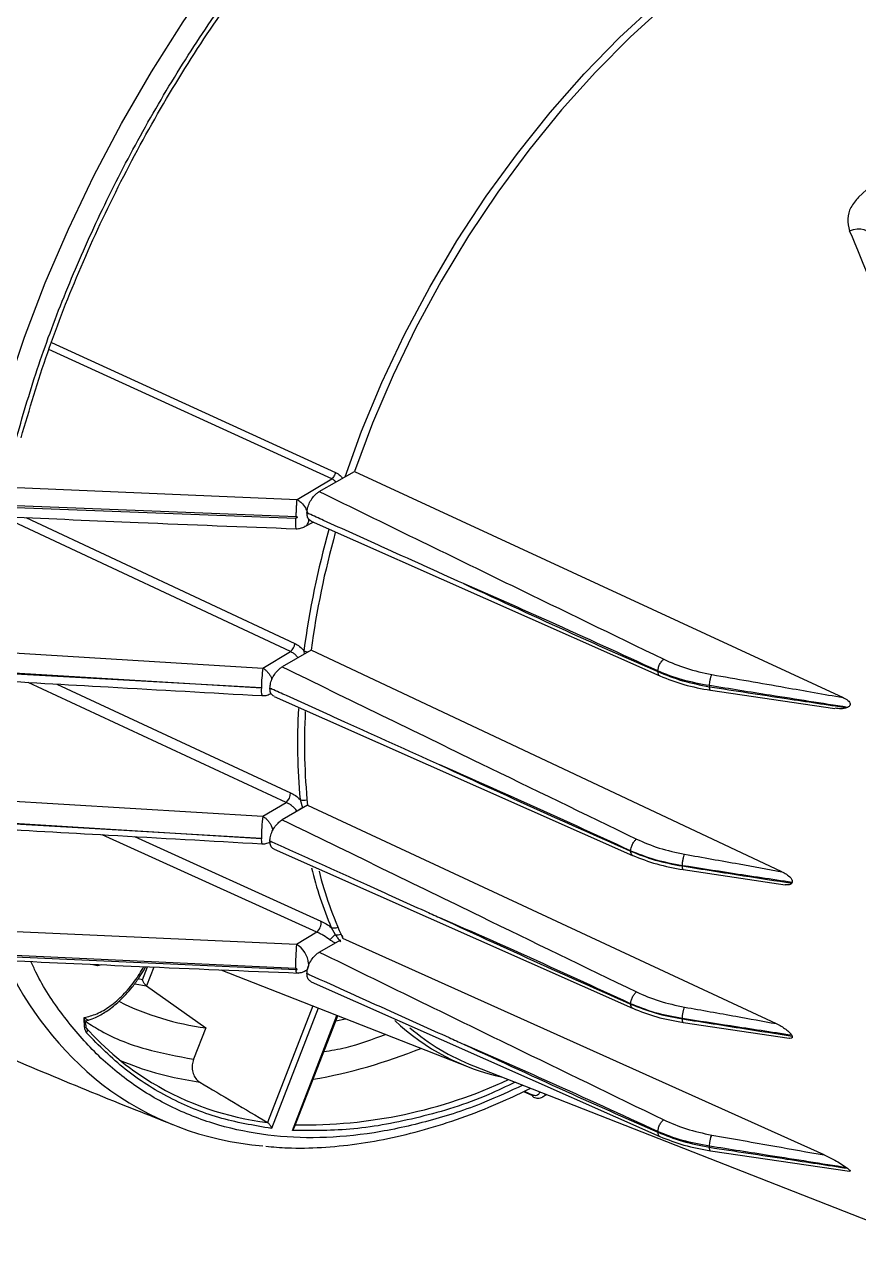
# Model space of a CAD drawing. Extents: x 11 to 120, y 2 to 94.
# Drawn here: x 90.615 to 93.493, y 10.104 to 14.353 of the extents above; entities that cross this region are included whole.
import ezdxf

# ---------------------------------------------------------------- set-up
doc = ezdxf.new("R2010")
doc.units = 0
doc.header["$MEASUREMENT"] = 0
doc.layers.add('OBJECT', color=7, linetype='CONTINUOUS')

msp = doc.modelspace()

# ---------------------------------------------------------------- linework, layer by layer
at = {"layer": 'OBJECT'}
for p, q in [((91.6752, 12.7863), (90.6991, 13.2323)), ((90.7085, 13.2565), (91.6888, 12.8079)), ((91.6326, 12.7422), (91.7537, 12.8121)), ((91.7537, 12.8121), (93.4406, 12.0316)), ((90.5617, 12.7573), (91.556, 12.7151)), ((91.556, 12.7151), (91.6752, 12.7863)), ((90.5559, 12.6884), (91.5506, 12.6502)), ((90.5577, 12.6959), (91.5528, 12.6567)), ((91.5899, 12.6686), (91.5899, 12.6684)), ((91.5331, 12.1902), (90.5397, 12.6547)), ((90.6192, 12.6526), (91.5482, 12.2181)), ((91.5805, 12.6202), (91.6111, 12.637)), ((91.6044, 12.64), (92.8079, 12.1064)), ((90.4691, 12.1925), (91.4379, 12.1334)), ((91.4379, 12.1334), (91.5331, 12.1902)), ((91.6039, 12.1948), (91.5047, 12.1376)), ((91.5792, 12.1931), (91.5801, 12.1811)), ((93.2289, 11.4309), (91.6039, 12.1948)), ((91.4326, 12.0649), (90.4633, 12.1189)), ((90.4637, 12.1237), (91.4326, 12.0655)), ((92.8013, 12.1234), (92.8013, 12.121)), ((91.5179, 11.6699), (90.6274, 12.084)), ((90.7261, 12.0783), (91.5332, 11.7033)), ((92.9797, 12.0727), (92.9797, 12.069)), ((91.462, 12.0641), (91.462, 12.0639)), ((91.4632, 12.0446), (91.4665, 12.0464)), ((91.4765, 12.0354), (92.7139, 11.4871)), ((92.9826, 12.057), (93.4124, 11.9938)), ((90.4687, 11.681), (91.4378, 11.6221)), ((91.4378, 11.6221), (91.5179, 11.6699)), ((91.5919, 11.6604), (91.5047, 11.6101)), ((91.5664, 11.6796), (91.5741, 11.6513)), ((91.5754, 11.6509), (91.5741, 11.6513)), ((91.5919, 11.6604), (93.2097, 10.9067)), ((90.4633, 11.6055), (91.4326, 11.5458)), ((91.4326, 11.5452), (90.4637, 11.6011)), ((91.6239, 11.222), (90.8831, 11.5583)), ((90.9946, 11.552), (91.6381, 11.2601)), ((91.462, 11.5364), (91.462, 11.5366)), ((91.4765, 11.508), (92.7139, 10.9597)), ((92.7073, 11.5029), (92.7073, 11.5018)), ((92.8857, 11.4514), (92.8857, 11.4505)), ((92.8887, 11.4381), (93.2406, 11.3856)), ((91.5539, 11.1802), (90.56, 11.2244)), ((91.6239, 11.222), (91.5539, 11.1802)), ((91.6738, 11.2383), (91.6873, 11.2137)), ((91.6326, 11.1532), (91.7069, 11.1961)), ((91.711, 11.2106), (91.7132, 11.1997)), ((93.3757, 10.4535), (91.7142, 11.2003)), ((91.5506, 11.0966), (90.5559, 11.1428)), ((91.5526, 11.0923), (90.5577, 11.1374)), ((91.0222, 11.0576), (91.0397, 11.1027)), ((91.0274, 11.0927), (91.0326, 11.103)), ((91.0615, 11.1018), (91.0362, 11.0367)), ((91.2924, 11.0923), (92.1438, 10.7584)), ((91.5807, 11.0866), (91.5915, 11.0926)), ((91.0222, 11.0576), (91.0076, 11.0614)), ((91.5899, 11.0795), (91.5899, 11.0797)), ((91.6044, 11.051), (92.8079, 10.5174)), ((90.9953, 11.0437), (91.0355, 11.0371)), ((91.0355, 11.0371), (91.0362, 11.0367)), ((91.0362, 11.0367), (91.2405, 10.8919)), ((91.6099, 10.9678), (91.4539, 10.5656)), ((92.7073, 10.9743), (92.7073, 10.9754)), ((90.8237, 10.9164), (90.8207, 10.9278)), ((91.6291, 10.9602), (91.468, 10.5448)), ((91.5395, 10.5384), (91.6934, 10.935)), ((91.546, 10.5473), (91.6961, 10.934)), ((91.689, 10.9158), (91.7225, 10.9236)), ((92.8857, 10.923), (92.8857, 10.924)), ((90.8255, 10.9161), (90.8359, 10.9182)), ((91.2405, 10.8919), (91.1985, 10.7836)), ((92.8887, 10.9106), (93.255, 10.856)), ((92.1644, 10.7611), (93.8408, 10.1037)), ((92.3374, 10.6723), (92.368, 10.6585)), ((92.3393, 10.6732), (92.3674, 10.6604)), ((92.4027, 10.6538), (92.4179, 10.6617)), ((91.4538, 10.5656), (91.4539, 10.5656)), ((92.8013, 10.532), (92.8013, 10.5344)), ((92.9797, 10.48), (92.9797, 10.4837)), ((92.9826, 10.468), (93.4626, 10.3975))]:
    msp.add_line(p, q, dxfattribs=at)
at = {"layer": 'OBJECT', "flags": 128}
for points in [[(90.4986, 12.9019), (90.5523, 13.0884), (90.615, 13.2754), (90.6865, 13.4622), (90.7664, 13.648), (90.8544, 13.8317), (90.95, 14.0126), (91.0528, 14.1899), (91.1623, 14.3627), (91.278, 14.5302), (91.3994, 14.6917), (91.5259, 14.8463), (91.657, 14.9934), (91.7919, 15.1323), (91.9301, 15.2624), (92.071, 15.3829), (92.2138, 15.4935), (92.358, 15.5935)], [(91.7215, 12.7935), (91.7786, 12.9508), (91.8486, 13.1187), (91.9271, 13.2847), (92.0137, 13.4477), (92.1078, 13.6068), (92.2088, 13.7609), (92.3161, 13.909), (92.4289, 14.0502), (92.5467, 14.1837), (92.6686, 14.3085), (92.7938, 14.4239), (92.9217, 14.5292), (93.0512, 14.6236)], [(92.8308, 14.4238), (92.7065, 14.3113), (92.5855, 14.1894), (92.4684, 14.059), (92.3559, 13.9207), (92.2488, 13.7756), (92.1478, 13.6244), (92.0534, 13.4681), (91.9663, 13.3077), (91.887, 13.1442), (91.8159, 12.9787), (91.7537, 12.8121)], [(93.4934, 13.7579), (93.6219, 13.8756), (93.7532, 13.9819), (93.8863, 14.076), (94.0202, 14.157), (94.1538, 14.2245), (94.2863, 14.2778), (94.4164, 14.3167), (94.5434, 14.3407)], [(93.4632, 13.6424), (93.4763, 13.6466), (93.4893, 13.6488), (93.5015, 13.6489), (93.5122, 13.6469), (93.5208, 13.6429), (93.5268, 13.637), (93.5288, 13.6335)], [(91.5899, 12.6684), (91.593, 12.6671), (91.5954, 12.6661)], [(90.8794, 11.1093), (90.8672, 11.1062), (90.8505, 11.1094)], [(91.5899, 11.0795), (91.593, 11.0781), (91.5954, 11.0771)], [(91.0676, 10.7363), (91.131, 10.7203), (91.2199, 10.7047)]]:
    msp.add_lwpolyline(points, dxfattribs=at)
at = {"layer": 'OBJECT'}
for centre, radius, start, end in [((91.6756, 12.6372), 0.1257, 174.0492, 190.6093), ((94.6213, 11.7839), 3.0695, 164.3508, 172.3387), ((94.6152, 11.7835), 3.0393, 164.4024, 172.2223), ((91.5039, 12.2241), 0.0447, 310.7093, 352.2927), ((91.5988, 12.2363), 0.0474, 245.6079, 264.1644), ((91.9505, 12.0596), 0.5179, 171.8052, 179.3436), ((91.4854, 12.0561), 0.0536, 170.6023, 199.4931), ((93.6723, 11.8751), 2.115, 176.7657, 185.3033), ((93.6681, 11.8715), 2.0869, 176.9204, 185.806), ((91.4896, 11.7031), 0.0436, 310.4596, 0.2806), ((91.6309, 11.5497), 0.1164, 119.1981, 127.5452), ((91.5798, 11.7131), 0.0361, 248.268, 286.5556), ((91.9534, 11.5483), 0.5209, 171.8491, 180.2729), ((91.4709, 11.5408), 0.0386, 173.4619, 200.9715), ((92.8863, 11.7544), 1.3178, 193.5956, 203.0553), ((92.866, 11.7399), 1.2719, 193.9619, 205.1018), ((91.5977, 11.2535), 0.0409, 309.788, 9.3725), ((91.6835, 11.2654), 0.0288, 250.3688, 296.7544), ((92.3107, 11.1081), 0.7602, 174.5567, 180.8672), ((91.5104, 11.1065), 0.0856, 5.0381, 59.4065), ((91.7352, 11.1482), 0.0812, 126.1796, 144.3985), ((91.6932, 11.2534), 0.0402, 261.5849, 290.8912), ((91.6176, 11.6188), 1.1789, 204.761, 231.4044), ((91.3665, 11.842), 0.9584, 243.7304, 262.4506), ((90.82, 10.8831), 0.0121, 317.2011, 53.3296), ((91.5743, 11.5563), 0.9992, 221.606, 238.6827), ((92.4327, 11.4914), 0.7879, 226.7924, 257.7565), ((92.4471, 11.4825), 0.7749, 229.5989, 248.6009), ((91.2971, 12.5114), 1.824, 279.907, 292.0987), ((91.3415, 11.698), 0.9999, 246.6795, 254.1031), ((91.5785, 12.2329), 1.6759, 269.0224, 294.9582), ((91.5194, 11.5317), 1.0498, 232.6244, 265.5086), ((91.5759, 11.5694), 1.0112, 238.9948, 263.0664), ((92.3757, 10.6606), 0.00839, 181.2409, 242.5004)]:
    msp.add_arc(centre, radius, start, end, dxfattribs=at)
for centre, major_axis, ratio, start_param, end_param in [((96.2184, 10.7754), (3.3577, -0.6226), 0.401488, 2.607244, 2.608372), ((96.482, 10.631), (3.2718, -0.6067), 0.401488, 3.019045, 3.020996), ((96.482, 10.631), (3.2718, -0.6067), 0.401488, 3.410812, 3.412763), ((192.422, -43.3999), (146.8845, -83.2202), 0.022714, 3.965241, 3.967435), ((96.2184, 10.7754), (3.3577, -0.6226), 0.401488, 3.823436, 3.824564)]:
    msp.add_ellipse(centre, major_axis=major_axis, ratio=ratio, start_param=start_param, end_param=end_param, dxfattribs=at)
for points, knots in [([(90.5837, 12.9165), (90.6076, 12.9987), (90.6558, 13.1646), (90.7495, 13.4163), (90.8595, 13.6704), (90.987, 13.9238), (91.1303, 14.173), (91.2877, 14.4139), (91.457, 14.6432), (91.6359, 14.858), (91.8214, 15.0551), (92.0109, 15.2322), (92.2016, 15.3898), (92.3299, 15.478), (92.3935, 15.5218)], [0, 0, 0, 0, 0.080321, 0.16194, 0.244772, 0.329378, 0.414487, 0.5, 0.585518, 0.670628, 0.755228, 0.838065, 0.919682, 1, 1, 1, 1]), ([(90.6031, 12.928), (90.6321, 13.026), (90.6904, 13.2226), (90.8073, 13.5192), (90.9445, 13.8131), (91.1023, 14.0991), (91.2761, 14.3739), (91.4042, 14.5438), (91.468, 14.6285)], [0, 0, 0, 0, 0.165461, 0.332207, 0.5, 0.667784, 0.834534, 1, 1, 1, 1]), ([(93.4934, 13.7579), (93.4839, 13.7466), (93.4649, 13.724), (93.453, 13.6823), (93.4598, 13.6559), (93.4632, 13.6424)], [0, 0, 0, 0, 0.326541, 0.652944, 1, 1, 1, 1]), ([(93.9314, 12.3822), (93.92, 12.4176), (93.8632, 12.5944), (93.7574, 12.8977), (93.6121, 13.2824), (93.5129, 13.5222), (93.4632, 13.6424)], [0, 0, 0, 0, 0.077798, 0.389331, 0.69397, 1, 1, 1, 1]), ([(91.6888, 12.8079), (91.6881, 12.8058), (91.6866, 12.8015), (91.6833, 12.7953), (91.6794, 12.79), (91.6766, 12.7875), (91.6752, 12.7863)], [0, 0, 0, 0, 0.245198, 0.500042, 0.75487, 1, 1, 1, 1]), ([(91.6888, 12.8079), (91.6944, 12.8049), (91.7033, 12.8001), (91.71, 12.7915), (91.7125, 12.7883)], [0, 0, 0, 0, 0.62523, 1, 1, 1, 1]), ([(91.6899, 12.7752), (91.6883, 12.7771), (91.6842, 12.782), (91.6787, 12.7846), (91.6752, 12.7863)], [0, 0, 0, 0, 0.371793, 1, 1, 1, 1]), ([(91.5528, 12.6567), (91.5529, 12.6619), (91.5532, 12.6726), (91.5539, 12.6892), (91.5549, 12.7043), (91.5556, 12.7115), (91.556, 12.7151)], [0, 0, 0, 0, 0.243823, 0.5, 0.756179, 1, 1, 1, 1]), ([(91.556, 12.7151), (91.556, 12.7151), (91.556, 12.7151), (91.5561, 12.715), (91.5565, 12.7148), (91.5578, 12.714), (91.563, 12.7108), (91.5729, 12.7026), (91.585, 12.6874), (91.5897, 12.6749), (91.592, 12.669)], [0, 0, 0, 0, 0.000811, 0.002263, 0.007111, 0.024557, 0.090434, 0.345385, 0.692119, 1, 1, 1, 1]), ([(91.5899, 12.6686), (91.5904, 12.6744), (91.5913, 12.6858), (91.5986, 12.7046), (91.6093, 12.7219), (91.6213, 12.7348), (91.6293, 12.74), (91.6326, 12.7422)], [0, 0, 0, 0, 0.212706, 0.425419, 0.638709, 0.853371, 1, 1, 1, 1]), ([(91.6326, 12.7422), (91.8542, 12.634), (92.2499, 12.4408), (92.6467, 12.2484), (92.8214, 12.1638)], [0, 0, 0, 0, 0.560011, 1, 1, 1, 1]), ([(91.5954, 12.6661), (91.5944, 12.6665), (91.5925, 12.6674), (91.5907, 12.6683), (91.5899, 12.6686)], [0, 0, 0, 0, 0.56004, 1, 1, 1, 1]), ([(91.6047, 12.6407), (91.6021, 12.6419), (91.5959, 12.6449), (91.5909, 12.6551), (91.5902, 12.6644), (91.5899, 12.6684)], [0, 0, 0, 0, 0.297419, 0.69463, 1, 1, 1, 1]), ([(92.1323, 12.4239), (92.1318, 12.4241), (92.0373, 12.4667), (91.8757, 12.5397), (91.6976, 12.62), (91.6131, 12.6581), (91.5958, 12.6659), (91.5954, 12.6661)], [0, 0, 0, 0, 0.002912, 0.527889, 0.903606, 0.997536, 1, 1, 1, 1]), ([(90.5578, 12.6553), (90.7077, 12.6486), (91.039, 12.6338), (91.3705, 12.6211), (91.5521, 12.6141)], [0, 0, 0, 0, 0.452485, 1, 1, 1, 1]), ([(91.5528, 12.6567), (91.5533, 12.6566), (91.5541, 12.6565), (91.5549, 12.656), (91.5555, 12.6555), (91.5559, 12.6549), (91.556, 12.6542), (91.556, 12.6535), (91.5556, 12.6526), (91.5548, 12.6516), (91.5535, 12.6508), (91.5521, 12.6503), (91.5511, 12.6503), (91.5506, 12.6502)], [0, 0, 0, 0, 0.133104, 0.191567, 0.248259, 0.311452, 0.370761, 0.432305, 0.501531, 0.620748, 0.7521, 0.8756, 1, 1, 1, 1]), ([(91.5955, 12.6487), (91.5956, 12.6483), (91.5966, 12.6415), (91.5924, 12.6315), (91.587, 12.6224), (91.582, 12.6214), (91.5815, 12.6213)], [0, 0, 0, 0, 0.024295, 0.493391, 0.94879, 1, 1, 1, 1]), ([(91.5521, 12.6141), (91.5548, 12.6141), (91.56, 12.6142), (91.5679, 12.6157), (91.5753, 12.6178), (91.5797, 12.6199), (91.5819, 12.621)], [0, 0, 0, 0, 0.267105, 0.513498, 0.752417, 1, 1, 1, 1]), ([(92.8013, 12.1234), (92.6764, 12.1806), (92.4534, 12.283), (92.2304, 12.3808), (92.1323, 12.4239)], [0, 0, 0, 0, 0.559937, 1, 1, 1, 1]), ([(92.1323, 12.4239), (92.2572, 12.366), (92.4802, 12.2627), (92.7032, 12.1643), (92.8013, 12.121)], [0, 0, 0, 0, 0.5600636, 1, 1, 1, 1]), ([(91.5482, 12.2181), (91.5539, 12.215), (91.5651, 12.2088), (91.5745, 12.1984), (91.5792, 12.1931)], [0, 0, 0, 0, 0.500461, 1, 1, 1, 1]), ([(91.5584, 12.1686), (91.5564, 12.1714), (91.552, 12.1775), (91.5433, 12.1851), (91.5365, 12.1885), (91.5331, 12.1902)], [0, 0, 0, 0, 0.291561, 0.6404063, 1, 1, 1, 1]), ([(92.8013, 12.1234), (92.8016, 12.1268), (92.8021, 12.1321), (92.8046, 12.14), (92.8072, 12.146), (92.8104, 12.1517), (92.8151, 12.1583), (92.8189, 12.1616), (92.8214, 12.1638)], [0, 0, 0, 0, 0.239487, 0.368378, 0.5, 0.631622, 0.760514, 1, 1, 1, 1]), ([(92.8214, 12.1638), (92.8468, 12.1526), (92.8977, 12.1301), (92.9574, 12.1174), (92.9873, 12.111)], [0, 0, 0, 0, 0.498895, 1, 1, 1, 1]), ([(91.4379, 12.1334), (91.4408, 12.1315), (91.4464, 12.1277), (91.4542, 12.1198), (91.4607, 12.1112), (91.4662, 12.1025), (91.4682, 12.0966), (91.4691, 12.0939)], [0, 0, 0, 0, 0.224506, 0.439231, 0.644156, 0.839276, 1, 1, 1, 1]), ([(91.462, 12.0641), (91.4625, 12.0698), (91.4634, 12.0813), (91.4707, 12.1001), (91.4814, 12.1173), (91.4934, 12.1302), (91.5014, 12.1355), (91.5047, 12.1376)], [0, 0, 0, 0, 0.212706, 0.425418, 0.638708, 0.85337, 1, 1, 1, 1]), ([(91.5047, 12.1376), (91.7326, 12.0264), (92.1396, 11.828), (92.5478, 11.6303), (92.7274, 11.5433)], [0, 0, 0, 0, 0.56001, 1, 1, 1, 1]), ([(92.9797, 12.0727), (92.9477, 12.0785), (92.8838, 12.0902), (92.8288, 12.1123), (92.8013, 12.1234)], [0, 0, 0, 0, 0.500038, 1, 1, 1, 1]), ([(92.8013, 12.121), (92.8288, 12.1098), (92.8838, 12.0873), (92.9477, 12.0751), (92.9797, 12.069)], [0, 0, 0, 0, 0.499962, 1, 1, 1, 1]), ([(92.8079, 12.1065), (92.8077, 12.1065), (92.8064, 12.1069), (92.8047, 12.1089), (92.8021, 12.1131), (92.8016, 12.1179), (92.8013, 12.121)], [0, 0, 0, 0, 0.044756, 0.296209, 0.542464, 1, 1, 1, 1]), ([(90.4657, 12.0932), (90.6119, 12.0848), (90.9349, 12.0664), (91.258, 12.0482), (91.4349, 12.0382)], [0, 0, 0, 0, 0.452487, 1, 1, 1, 1]), ([(92.8083, 12.1062), (92.8353, 12.0954), (92.8892, 12.0739), (92.9518, 12.0625), (92.983, 12.0568)], [0, 0, 0, 0, 0.500231, 1, 1, 1, 1]), ([(92.9797, 12.0727), (92.9798, 12.0758), (92.9801, 12.0805), (92.9811, 12.0877), (92.982, 12.0933), (92.9832, 12.0987), (92.985, 12.1052), (92.9864, 12.1087), (92.9873, 12.111)], [0, 0, 0, 0, 0.239579, 0.368439, 0.5, 0.631567, 0.760427, 1, 1, 1, 1]), ([(93.4561, 11.9978), (93.3671, 12.0116), (93.2083, 12.0363), (93.0496, 12.0616), (92.9797, 12.0727)], [0, 0, 0, 0, 0.560009, 1, 1, 1, 1]), ([(92.9797, 12.069), (93.0682, 12.0553), (93.2263, 12.0308), (93.3843, 12.0072), (93.4539, 11.9968)], [0, 0, 0, 0, 0.5600122, 1, 1, 1, 1]), ([(92.9826, 12.0571), (92.9824, 12.0572), (92.9818, 12.0573), (92.9811, 12.0588), (92.9801, 12.0622), (92.9798, 12.0663), (92.9797, 12.069)], [0, 0, 0, 0, 0.1065419, 0.3416273, 0.5718977, 1, 1, 1, 1]), ([(92.9873, 12.111), (93.0719, 12.0962), (93.2231, 12.0699), (93.3741, 12.0433), (93.4406, 12.0316)], [0, 0, 0, 0, 0.559993, 1, 1, 1, 1]), ([(91.4326, 12.0655), (91.4327, 12.0655), (91.4328, 12.0655), (91.4329, 12.0654), (91.433, 12.0654), (91.433, 12.0653), (91.4331, 12.0653), (91.4331, 12.0652), (91.4331, 12.0651), (91.433, 12.065), (91.433, 12.065), (91.4329, 12.0649), (91.4328, 12.0649), (91.4326, 12.0649), (91.4326, 12.0649)], [0, 0, 0, 0, 0.156108, 0.22009, 0.277027, 0.329475, 0.381608, 0.436318, 0.497329, 0.61508, 0.669958, 0.725281, 0.84818, 1, 1, 1, 1]), ([(91.4345, 12.0385), (91.4367, 12.0383), (91.441, 12.038), (91.4485, 12.0391), (91.4561, 12.0412), (91.4607, 12.0434), (91.4631, 12.0445)], [0, 0, 0, 0, 0.2605219, 0.5034225, 0.7439884, 1, 1, 1, 1]), ([(91.4675, 12.0615), (91.4665, 12.062), (91.4647, 12.0628), (91.4629, 12.0637), (91.462, 12.0641)], [0, 0, 0, 0, 0.560015, 1, 1, 1, 1]), ([(91.462, 12.0639), (91.4631, 12.0634), (91.4649, 12.0626), (91.4667, 12.0619), (91.4675, 12.0615)], [0, 0, 0, 0, 0.560018, 1, 1, 1, 1]), ([(91.4769, 12.0361), (91.4742, 12.0374), (91.468, 12.0403), (91.463, 12.0505), (91.4623, 12.0598), (91.462, 12.0639)], [0, 0, 0, 0, 0.297425, 0.694637, 1, 1, 1, 1]), ([(92.0489, 11.7993), (92.0484, 11.7995), (91.9391, 11.8488), (91.7626, 11.9285), (91.5697, 12.0154), (91.4852, 12.0535), (91.468, 12.0613), (91.4675, 12.0615)], [0, 0, 0, 0, 0.002739, 0.563971, 0.910975, 0.997726, 1, 1, 1, 1]), ([(93.4406, 12.0316), (93.4463, 12.0287), (93.4544, 12.0245), (93.462, 12.0169), (93.4644, 12.0123), (93.4652, 12.0092), (93.4649, 12.0063), (93.4638, 12.0036), (93.461, 12.0002), (93.458, 11.9987), (93.4561, 11.9978)], [0, 0, 0, 0, 0.401424, 0.570184, 0.633487, 0.697361, 0.744459, 0.791502, 0.861691, 1, 1, 1, 1]), ([(93.4539, 11.9968), (93.4472, 11.9949), (93.4335, 11.991), (93.4197, 11.9939), (93.4127, 11.9954)], [0, 0, 0, 0, 0.493815, 1, 1, 1, 1]), ([(88.2358, 11.8729), (88.3592, 11.8097), (88.6778, 11.6468), (89.1973, 11.3968), (89.7932, 11.1215), (90.3935, 10.8594), (90.838, 10.672), (91.0833, 10.5758), (91.1261, 10.559)], [0, 0, 0, 0, 0.130616, 0.337271, 0.543813, 0.750208, 0.956422, 1, 1, 1, 1]), ([(92.7073, 11.5029), (92.5844, 11.5594), (92.3649, 11.6602), (92.1455, 11.7568), (92.0489, 11.7993)], [0, 0, 0, 0, 0.559941, 1, 1, 1, 1]), ([(92.0489, 11.7993), (92.1718, 11.7425), (92.3913, 11.6411), (92.6107, 11.5443), (92.7073, 11.5018)], [0, 0, 0, 0, 0.560059, 1, 1, 1, 1]), ([(91.5332, 11.7033), (91.5389, 11.7002), (91.5505, 11.6942), (91.5611, 11.6844), (91.5664, 11.6796)], [0, 0, 0, 0, 0.500843, 1, 1, 1, 1]), ([(91.5562, 11.639), (91.553, 11.643), (91.5476, 11.6496), (91.5378, 11.6582), (91.5282, 11.6651), (91.5212, 11.6684), (91.5179, 11.6699)], [0, 0, 0, 0, 0.307389, 0.4994, 0.766202, 1, 1, 1, 1]), ([(91.4378, 11.6221), (91.4411, 11.6199), (91.4473, 11.6157), (91.4558, 11.6067), (91.4625, 11.5971), (91.4687, 11.5861), (91.471, 11.5782), (91.4723, 11.5736)], [0, 0, 0, 0, 0.2145401, 0.4136239, 0.5972513, 0.7653896, 1, 1, 1, 1]), ([(91.462, 11.5366), (91.4624, 11.5416), (91.4632, 11.5523), (91.4697, 11.5704), (91.48, 11.5879), (91.4923, 11.6018), (91.5009, 11.6076), (91.5047, 11.6101)], [0, 0, 0, 0, 0.187684, 0.40036, 0.613504, 0.827953, 1, 1, 1, 1]), ([(91.5047, 11.6101), (91.7326, 11.499), (92.1396, 11.3005), (92.5478, 11.1028), (92.7274, 11.0159)], [0, 0, 0, 0, 0.56001, 1, 1, 1, 1]), ([(90.4661, 11.5822), (90.6122, 11.5738), (90.9351, 11.5553), (91.2581, 11.5371), (91.4349, 11.527)], [0, 0, 0, 0, 0.452469, 1, 1, 1, 1]), ([(91.4326, 11.5458), (91.4326, 11.5458), (91.4328, 11.5458), (91.4329, 11.5457), (91.433, 11.5457), (91.433, 11.5456), (91.4331, 11.5455), (91.4331, 11.5454), (91.4331, 11.5454), (91.433, 11.5453), (91.433, 11.5453), (91.4329, 11.5453), (91.4328, 11.5452), (91.4327, 11.5452), (91.4326, 11.5452)], [0, 0, 0, 0, 0.148468, 0.270231, 0.325884, 0.381013, 0.499286, 0.560363, 0.61485, 0.666487, 0.719001, 0.776021, 0.840631, 1, 1, 1, 1]), ([(91.4347, 11.5271), (91.4367, 11.527), (91.4407, 11.5268), (91.4481, 11.5279), (91.456, 11.5299), (91.4608, 11.5322), (91.4633, 11.5334)], [0, 0, 0, 0, 0.23713, 0.469766, 0.717907, 1, 1, 1, 1]), ([(91.4675, 11.534), (91.4665, 11.5345), (91.4647, 11.5354), (91.4629, 11.5362), (91.462, 11.5366)], [0, 0, 0, 0, 0.560015, 1, 1, 1, 1]), ([(91.462, 11.5364), (91.4631, 11.536), (91.4649, 11.5352), (91.4667, 11.5344), (91.4675, 11.534)], [0, 0, 0, 0, 0.560018, 1, 1, 1, 1]), ([(91.4767, 11.5083), (91.4737, 11.5101), (91.4673, 11.5137), (91.4628, 11.5244), (91.4622, 11.533), (91.462, 11.5364)], [0, 0, 0, 0, 0.352058, 0.748835, 1, 1, 1, 1]), ([(91.4675, 11.534), (91.468, 11.5338), (91.5772, 11.4846), (91.7537, 11.405), (91.9464, 11.318), (92.031, 11.2799), (92.0484, 11.2721), (92.0489, 11.2718)], [0, 0, 0, 0, 0.002274, 0.563506, 0.91051, 0.997261, 1, 1, 1, 1]), ([(92.7073, 11.5029), (92.7076, 11.5063), (92.7081, 11.5117), (92.7107, 11.5195), (92.7133, 11.5255), (92.7165, 11.5312), (92.7211, 11.5378), (92.7249, 11.5412), (92.7274, 11.5433)], [0, 0, 0, 0, 0.239486, 0.368382, 0.500003, 0.631621, 0.760514, 1, 1, 1, 1]), ([(92.7274, 11.5433), (92.7529, 11.5322), (92.804, 11.5099), (92.8637, 11.4974), (92.8936, 11.4911)], [0, 0, 0, 0, 0.4992734, 1, 1, 1, 1]), ([(92.8857, 11.4514), (92.8537, 11.4574), (92.7898, 11.4693), (92.7348, 11.4917), (92.7073, 11.5029)], [0, 0, 0, 0, 0.5000417, 1, 1, 1, 1]), ([(92.7073, 11.5018), (92.7348, 11.4907), (92.7898, 11.4684), (92.8537, 11.4565), (92.8857, 11.4505)], [0, 0, 0, 0, 0.499958, 1, 1, 1, 1]), ([(92.7139, 11.4872), (92.7137, 11.4873), (92.7125, 11.4877), (92.7107, 11.4896), (92.7081, 11.4938), (92.7076, 11.4986), (92.7073, 11.5018)], [0, 0, 0, 0, 0.04476, 0.296221, 0.542465, 1, 1, 1, 1]), ([(92.7143, 11.487), (92.7413, 11.4762), (92.7953, 11.4549), (92.8579, 11.4436), (92.8892, 11.438)], [0, 0, 0, 0, 0.5004521, 1, 1, 1, 1]), ([(92.8857, 11.4514), (92.8859, 11.4546), (92.8861, 11.4595), (92.8871, 11.467), (92.8882, 11.4728), (92.8894, 11.4784), (92.8912, 11.4851), (92.8926, 11.4887), (92.8936, 11.4911)], [0, 0, 0, 0, 0.239575, 0.368434, 0.5, 0.631563, 0.760421, 1, 1, 1, 1]), ([(92.8936, 11.4911), (92.9562, 11.48), (93.0681, 11.4601), (93.1797, 11.4398), (93.2289, 11.4309)], [0, 0, 0, 0, 0.55998, 1, 1, 1, 1]), ([(93.2645, 11.3937), (93.1938, 11.4043), (93.0675, 11.4233), (92.9413, 11.4429), (92.8857, 11.4514)], [0, 0, 0, 0, 0.560014, 1, 1, 1, 1]), ([(92.8857, 11.4505), (92.9562, 11.4393), (93.082, 11.4193), (93.2079, 11.3998), (93.2632, 11.3913)], [0, 0, 0, 0, 0.5600153, 1, 1, 1, 1]), ([(92.8888, 11.4382), (92.8886, 11.4383), (92.888, 11.4385), (92.8871, 11.44), (92.8861, 11.4435), (92.8859, 11.4477), (92.8857, 11.4505)], [0, 0, 0, 0, 0.106408, 0.341537, 0.571829, 1, 1, 1, 1]), ([(93.2289, 11.4309), (93.2342, 11.4281), (93.245, 11.4226), (93.2566, 11.4134), (93.2626, 11.4054), (93.2646, 11.4016), (93.2654, 11.398), (93.2653, 11.3955), (93.2647, 11.3942), (93.2645, 11.3937)], [0, 0, 0, 0, 0.347778, 0.698124, 0.777963, 0.858337, 0.911738, 0.965437, 1, 1, 1, 1]), ([(93.2632, 11.3913), (93.2624, 11.3902), (93.2603, 11.3874), (93.2525, 11.3848), (93.2454, 11.3852), (93.2405, 11.3855)], [0, 0, 0, 0, 0.159611, 0.425061, 1, 1, 1, 1]), ([(92.7073, 10.9754), (92.5844, 11.0319), (92.3649, 11.1328), (92.1455, 11.2293), (92.0489, 11.2718)], [0, 0, 0, 0, 0.559941, 1, 1, 1, 1]), ([(92.0489, 11.2718), (92.1718, 11.215), (92.3913, 11.1136), (92.6107, 11.0168), (92.7073, 10.9743)], [0, 0, 0, 0, 0.560059, 1, 1, 1, 1]), ([(91.6692, 11.1954), (91.6621, 11.2005), (91.6512, 11.2083), (91.6353, 11.2171), (91.6276, 11.2204), (91.6239, 11.222)], [0, 0, 0, 0, 0.4980807, 0.7579403, 1, 1, 1, 1]), ([(91.6381, 11.2601), (91.6441, 11.2571), (91.656, 11.2512), (91.6679, 11.2426), (91.6738, 11.2383)], [0, 0, 0, 0, 0.502301, 1, 1, 1, 1]), ([(91.6877, 11.185), (91.6849, 11.1863), (91.6789, 11.189), (91.6726, 11.1932), (91.6692, 11.1954)], [0, 0, 0, 0, 0.47549, 1, 1, 1, 1]), ([(91.6873, 11.2137), (91.688, 11.2128), (91.6892, 11.2115), (91.6908, 11.2093), (91.6929, 11.2066), (91.6963, 11.2019), (91.7009, 11.1956), (91.7039, 11.191), (91.7055, 11.1886)], [0, 0, 0, 0, 0.088144, 0.142696, 0.233932, 0.392641, 0.680605, 1, 1, 1, 1]), ([(91.5899, 11.0797), (91.5903, 11.0847), (91.5911, 11.0954), (91.5975, 11.1135), (91.6078, 11.1309), (91.6202, 11.1449), (91.6287, 11.1506), (91.6326, 11.1532)], [0, 0, 0, 0, 0.187681, 0.400355, 0.613499, 0.82795, 1, 1, 1, 1]), ([(91.6326, 11.1532), (91.8542, 11.045), (92.2499, 10.8518), (92.6467, 10.6595), (92.8214, 10.5748)], [0, 0, 0, 0, 0.560011, 1, 1, 1, 1]), ([(90.5592, 11.1245), (90.7101, 11.1175), (91.0435, 11.102), (91.3772, 11.0886), (91.56, 11.0812)], [0, 0, 0, 0, 0.452447, 1, 1, 1, 1]), ([(92.3351, 10.6942), (92.2907, 10.6736), (92.1814, 10.623), (92.0092, 10.5677), (91.8189, 10.5258), (91.6326, 10.5091), (91.453, 10.5178), (91.2832, 10.5525), (91.1254, 10.6127), (90.9819, 10.6978), (90.8542, 10.8052), (90.7452, 10.9347), (90.6732, 11.0406), (90.6428, 11.1085), (90.6373, 11.121)], [0, 0, 0, 0, 0.061016, 0.15034, 0.241004, 0.333629, 0.426811, 0.520438, 0.614071, 0.707253, 0.799872, 0.890542, 0.979863, 1, 1, 1, 1]), ([(90.8207, 10.9278), (90.8351, 10.9312), (90.8643, 10.9382), (90.9107, 10.9656), (90.9553, 11.0041), (90.9955, 11.0507), (91.0166, 11.0861), (91.0268, 11.1033)], [0, 0, 0, 0, 0.199997, 0.405799, 0.611601, 0.811598, 1, 1, 1, 1]), ([(90.8355, 10.919), (90.8438, 10.9217), (90.8644, 10.9284), (90.8986, 10.9486), (90.9338, 10.9757), (90.9635, 11.0051), (90.988, 11.0336), (91.009, 11.0622), (91.0217, 11.0831), (91.0274, 11.0927)], [0, 0, 0, 0, 0.1161835, 0.2894012, 0.4830681, 0.6287794, 0.7467141, 0.8839282, 1, 1, 1, 1]), ([(91.5526, 11.0923), (91.5531, 11.0923), (91.5539, 11.0923), (91.5548, 11.0926), (91.5554, 11.0929), (91.5558, 11.0932), (91.556, 11.0937), (91.5559, 11.0942), (91.5556, 11.0948), (91.5549, 11.0954), (91.5536, 11.096), (91.5521, 11.0965), (91.5511, 11.0966), (91.5506, 11.0966)], [0, 0, 0, 0, 0.1357382, 0.1945999, 0.250836, 0.311594, 0.3751405, 0.4380521, 0.5008882, 0.6198025, 0.7509404, 0.873702, 1, 1, 1, 1]), ([(91.554, 11.0821), (91.5539, 11.0819), (91.5535, 11.0813), (91.553, 11.085), (91.5527, 11.0901), (91.5526, 11.0923)], [0, 0, 0, 0, 0.1646404, 0.6251929, 1, 1, 1, 1]), ([(91.5957, 11.1141), (91.5951, 11.1087), (91.594, 11.0979), (91.5884, 11.0896), (91.5838, 11.0885), (91.5835, 11.0885)], [0, 0, 0, 0, 0.483947, 0.9642, 1, 1, 1, 1]), ([(91.0355, 11.0371), (91.0348, 11.0377), (91.0333, 11.0388), (91.031, 11.0412), (91.0287, 11.044), (91.0263, 11.0475), (91.0238, 11.0524), (91.0228, 11.0557), (91.0222, 11.0576)], [0, 0, 0, 0, 0.107056, 0.22422, 0.354623, 0.500521, 0.704582, 1, 1, 1, 1]), ([(91.5534, 11.0815), (91.5554, 11.0815), (91.5594, 11.0815), (91.5672, 11.0826), (91.5759, 11.0846), (91.5811, 11.0871), (91.584, 11.0884)], [0, 0, 0, 0, 0.2107948, 0.4311225, 0.686935, 1, 1, 1, 1]), ([(91.5954, 11.0771), (91.5944, 11.0776), (91.5925, 11.0784), (91.5907, 11.0793), (91.5899, 11.0797)], [0, 0, 0, 0, 0.56004, 1, 1, 1, 1]), ([(91.6046, 11.0514), (91.6016, 11.0531), (91.5952, 11.0568), (91.5906, 11.0675), (91.5901, 11.0761), (91.5899, 11.0795)], [0, 0, 0, 0, 0.3520513, 0.7488304, 1, 1, 1, 1]), ([(91.5954, 11.0771), (91.5958, 11.0769), (91.6902, 11.0343), (91.8519, 10.9614), (92.0299, 10.8811), (92.1145, 10.843), (92.1318, 10.8351), (92.1323, 10.8349)], [0, 0, 0, 0, 0.002464, 0.527442, 0.903158, 0.997088, 1, 1, 1, 1]), ([(92.7073, 10.9754), (92.7076, 10.9789), (92.7081, 10.9842), (92.7107, 10.992), (92.7133, 10.998), (92.7165, 11.0037), (92.7211, 11.0103), (92.7249, 11.0137), (92.7274, 11.0159)], [0, 0, 0, 0, 0.239486, 0.368382, 0.499999, 0.63162, 0.760514, 1, 1, 1, 1]), ([(92.7274, 11.0159), (92.7529, 11.0047), (92.804, 10.9825), (92.8637, 10.9699), (92.8936, 10.9636)], [0, 0, 0, 0, 0.4992734, 1, 1, 1, 1]), ([(92.8857, 10.924), (92.8537, 10.9299), (92.7898, 10.9418), (92.7348, 10.9642), (92.7073, 10.9754)], [0, 0, 0, 0, 0.500042, 1, 1, 1, 1]), ([(92.7073, 10.9743), (92.7348, 10.9632), (92.7898, 10.9409), (92.8537, 10.929), (92.8857, 10.923)], [0, 0, 0, 0, 0.499958, 1, 1, 1, 1]), ([(92.7139, 10.9598), (92.7137, 10.9598), (92.7125, 10.9602), (92.7107, 10.9621), (92.7081, 10.9664), (92.7076, 10.9712), (92.7073, 10.9743)], [0, 0, 0, 0, 0.04476, 0.296212, 0.542466, 1, 1, 1, 1]), ([(90.8289, 10.8749), (90.827, 10.8783), (90.8232, 10.885), (90.8218, 10.904), (90.8211, 10.9183), (90.8207, 10.9278)], [0, 0, 0, 0, 0.250394, 0.500241, 1, 1, 1, 1]), ([(90.8207, 10.9278), (90.8259, 10.9245), (90.8327, 10.9201), (90.836, 10.9181), (90.8358, 10.9183), (90.8358, 10.9183)], [0, 0, 0, 0, 0.726111, 0.949839, 1, 1, 1, 1]), ([(92.7143, 10.9595), (92.7413, 10.9488), (92.7953, 10.9274), (92.8579, 10.9161), (92.8892, 10.9105)], [0, 0, 0, 0, 0.5004521, 1, 1, 1, 1]), ([(92.8857, 10.924), (92.8859, 10.9271), (92.8861, 10.932), (92.8871, 10.9395), (92.8882, 10.9453), (92.8894, 10.9509), (92.8912, 10.9576), (92.8926, 10.9612), (92.8936, 10.9636)], [0, 0, 0, 0, 0.23958, 0.368438, 0.500003, 0.631566, 0.760422, 1, 1, 1, 1]), ([(93.2632, 10.8664), (93.1928, 10.8771), (93.0669, 10.8962), (92.9411, 10.9155), (92.8857, 10.924)], [0, 0, 0, 0, 0.560005, 1, 1, 1, 1]), ([(92.8857, 10.923), (92.9564, 10.9119), (93.0827, 10.892), (93.2089, 10.8723), (93.2645, 10.8636)], [0, 0, 0, 0, 0.560003, 1, 1, 1, 1]), ([(92.8888, 10.9108), (92.8886, 10.9108), (92.888, 10.911), (92.8871, 10.9126), (92.8861, 10.916), (92.8859, 10.9203), (92.8857, 10.923)], [0, 0, 0, 0, 0.106423, 0.341548, 0.571836, 1, 1, 1, 1]), ([(92.8936, 10.9636), (92.9527, 10.9531), (93.0581, 10.9343), (93.1634, 10.9151), (93.2097, 10.9067)], [0, 0, 0, 0, 0.559976, 1, 1, 1, 1]), ([(90.8272, 10.8929), (90.8274, 10.8967), (90.8278, 10.9026), (90.8248, 10.9127), (90.8237, 10.9164)], [0, 0, 0, 0, 0.63322, 1, 1, 1, 1]), ([(90.8273, 10.9137), (90.8445, 10.9025), (90.9079, 10.8615), (91.0311, 10.8151), (91.1428, 10.7941), (91.1985, 10.7836)], [0, 0, 0, 0, 0.157877, 0.579995, 1, 1, 1, 1]), ([(93.2097, 10.9067), (93.2156, 10.9037), (93.2265, 10.8983), (93.2426, 10.8877), (93.2542, 10.8783), (93.261, 10.8706), (93.2626, 10.8676), (93.2632, 10.8664)], [0, 0, 0, 0, 0.307718, 0.577844, 0.849683, 0.938704, 1, 1, 1, 1]), ([(91.468, 10.5448), (91.4061, 10.5553), (91.2818, 10.5764), (91.1134, 10.647), (90.9592, 10.743), (90.8722, 10.831), (90.8289, 10.8749)], [0, 0, 0, 0, 0.249279, 0.5, 0.750722, 1, 1, 1, 1]), ([(91.8616, 10.8691), (91.8152, 10.8516), (91.7423, 10.8242), (91.6728, 10.8129), (91.6475, 10.8088)], [0, 0, 0, 0, 0.636027, 1, 1, 1, 1]), ([(93.2645, 10.8636), (93.2648, 10.8628), (93.2654, 10.8611), (93.2653, 10.8589), (93.264, 10.8569), (93.2607, 10.8556), (93.2572, 10.8559), (93.255, 10.856)], [0, 0, 0, 0, 0.125372, 0.251194, 0.398262, 0.629887, 1, 1, 1, 1]), ([(92.8013, 10.5344), (92.6764, 10.5917), (92.4534, 10.694), (92.2304, 10.7918), (92.1323, 10.8349)], [0, 0, 0, 0, 0.559937, 1, 1, 1, 1]), ([(92.1323, 10.8349), (92.2572, 10.7771), (92.4802, 10.6737), (92.7032, 10.5753), (92.8013, 10.532)], [0, 0, 0, 0, 0.560064, 1, 1, 1, 1]), ([(91.1985, 10.7836), (91.1966, 10.7772), (91.1928, 10.7643), (91.1939, 10.7437), (91.2001, 10.725), (91.2096, 10.7118), (91.2171, 10.7067), (91.2199, 10.7047)], [0, 0, 0, 0, 0.217189, 0.434377, 0.651642, 0.868924, 1, 1, 1, 1]), ([(91.4485, 10.4837), (91.473, 10.4814), (91.5356, 10.4758), (91.6402, 10.4783), (91.7612, 10.4898), (91.8849, 10.5119), (92.0107, 10.5438), (92.138, 10.586), (92.2554, 10.6323), (92.3305, 10.6687), (92.3626, 10.6842)], [0, 0, 0, 0, 0.087022, 0.222087, 0.357348, 0.492747, 0.628225, 0.763729, 0.899213, 1, 1, 1, 1]), ([(92.3084, 10.7046), (92.2779, 10.6899), (92.1665, 10.6361), (91.9792, 10.5806), (91.751, 10.5359), (91.6095, 10.5376), (91.5395, 10.5384)], [0, 0, 0, 0, 0.1128762, 0.4133586, 0.7096885, 1, 1, 1, 1]), ([(92.3933, 10.6713), (92.3932, 10.6704), (92.3926, 10.6655), (92.3875, 10.6602), (92.3787, 10.6568), (92.3711, 10.6592), (92.3674, 10.6604)], [0, 0, 0, 0, 0.071286, 0.38054, 0.690228, 1, 1, 1, 1]), ([(92.3719, 10.6532), (92.3745, 10.6521), (92.3799, 10.6501), (92.388, 10.6492), (92.3958, 10.6498), (92.4004, 10.6518), (92.4027, 10.6527)], [0, 0, 0, 0, 0.243754, 0.492751, 0.745979, 1, 1, 1, 1]), ([(92.4126, 10.6637), (92.4126, 10.6635), (92.4112, 10.6593), (92.408, 10.6549), (92.4033, 10.6537), (92.4023, 10.6534)], [0, 0, 0, 0, 0.037666, 0.784583, 1, 1, 1, 1]), ([(91.468, 10.5448), (91.4675, 10.5465), (91.4664, 10.5499), (91.4638, 10.5548), (91.461, 10.5588), (91.4586, 10.5617), (91.4562, 10.564), (91.4546, 10.5651), (91.4539, 10.5656)], [0, 0, 0, 0, 0.249631, 0.49934, 0.644998, 0.775045, 0.892156, 1, 1, 1, 1]), ([(91.5395, 10.5384), (91.541, 10.5399), (91.5439, 10.5427), (91.5453, 10.5459), (91.5459, 10.5474)], [0, 0, 0, 0, 0.54361, 1, 1, 1, 1]), ([(92.8013, 10.5344), (92.8016, 10.5378), (92.8021, 10.5431), (92.8046, 10.551), (92.8072, 10.557), (92.8104, 10.5627), (92.8151, 10.5693), (92.8189, 10.5726), (92.8214, 10.5748)], [0, 0, 0, 0, 0.239492, 0.368378, 0.5, 0.631621, 0.760514, 1, 1, 1, 1]), ([(92.8214, 10.5748), (92.8468, 10.5636), (92.8977, 10.5411), (92.9574, 10.5284), (92.9873, 10.522)], [0, 0, 0, 0, 0.498895, 1, 1, 1, 1]), ([(92.9797, 10.4837), (92.9477, 10.4896), (92.8838, 10.5012), (92.8288, 10.5233), (92.8013, 10.5344)], [0, 0, 0, 0, 0.500038, 1, 1, 1, 1]), ([(92.8013, 10.532), (92.8288, 10.5208), (92.8838, 10.4983), (92.9477, 10.4861), (92.9797, 10.48)], [0, 0, 0, 0, 0.499962, 1, 1, 1, 1]), ([(92.8079, 10.5175), (92.8077, 10.5176), (92.8064, 10.518), (92.8047, 10.5199), (92.8021, 10.5241), (92.8016, 10.5289), (92.8013, 10.532)], [0, 0, 0, 0, 0.044756, 0.296219, 0.542474, 1, 1, 1, 1]), ([(92.8083, 10.5172), (92.8353, 10.5064), (92.8892, 10.4849), (92.9518, 10.4735), (92.983, 10.4679)], [0, 0, 0, 0, 0.500231, 1, 1, 1, 1]), ([(92.9797, 10.4837), (92.9798, 10.4868), (92.9801, 10.4915), (92.9811, 10.4987), (92.982, 10.5043), (92.9832, 10.5098), (92.985, 10.5162), (92.9864, 10.5197), (92.9873, 10.522)], [0, 0, 0, 0, 0.239573, 0.368439, 0.5, 0.631568, 0.760427, 1, 1, 1, 1]), ([(92.9873, 10.522), (93.0598, 10.5093), (93.1894, 10.4866), (93.3188, 10.4636), (93.3757, 10.4535)], [0, 0, 0, 0, 0.559989, 1, 1, 1, 1]), ([(93.4539, 10.4092), (93.3654, 10.4231), (93.2073, 10.4481), (93.0492, 10.4728), (92.9797, 10.4837)], [0, 0, 0, 0, 0.5599969, 1, 1, 1, 1]), ([(92.9797, 10.48), (93.0686, 10.4665), (93.2274, 10.4424), (93.3862, 10.4182), (93.4561, 10.4076)], [0, 0, 0, 0, 0.5599982, 1, 1, 1, 1]), ([(92.9826, 10.4681), (92.9824, 10.4682), (92.9818, 10.4683), (92.9811, 10.4699), (92.9801, 10.4732), (92.9798, 10.4773), (92.9797, 10.48)], [0, 0, 0, 0, 0.106548, 0.341629, 0.571894, 1, 1, 1, 1]), ([(93.3757, 10.4535), (93.3879, 10.4476), (93.4067, 10.4385), (93.4333, 10.4233), (93.447, 10.4139), (93.4539, 10.4092)], [0, 0, 0, 0, 0.472798, 0.731903, 1, 1, 1, 1]), ([(93.4561, 10.4076), (93.4577, 10.4063), (93.4603, 10.4043), (93.4632, 10.4016), (93.4647, 10.3997), (93.4652, 10.3984), (93.4647, 10.3976), (93.4638, 10.3973), (93.4628, 10.3975), (93.4626, 10.3976)], [0, 0, 0, 0, 0.261856, 0.435948, 0.559032, 0.683014, 0.791167, 0.965513, 1, 1, 1, 1])]:
    msp.add_open_spline(points, degree=3, knots=knots, dxfattribs=at)

doc.saveas('drawing.dxf')
